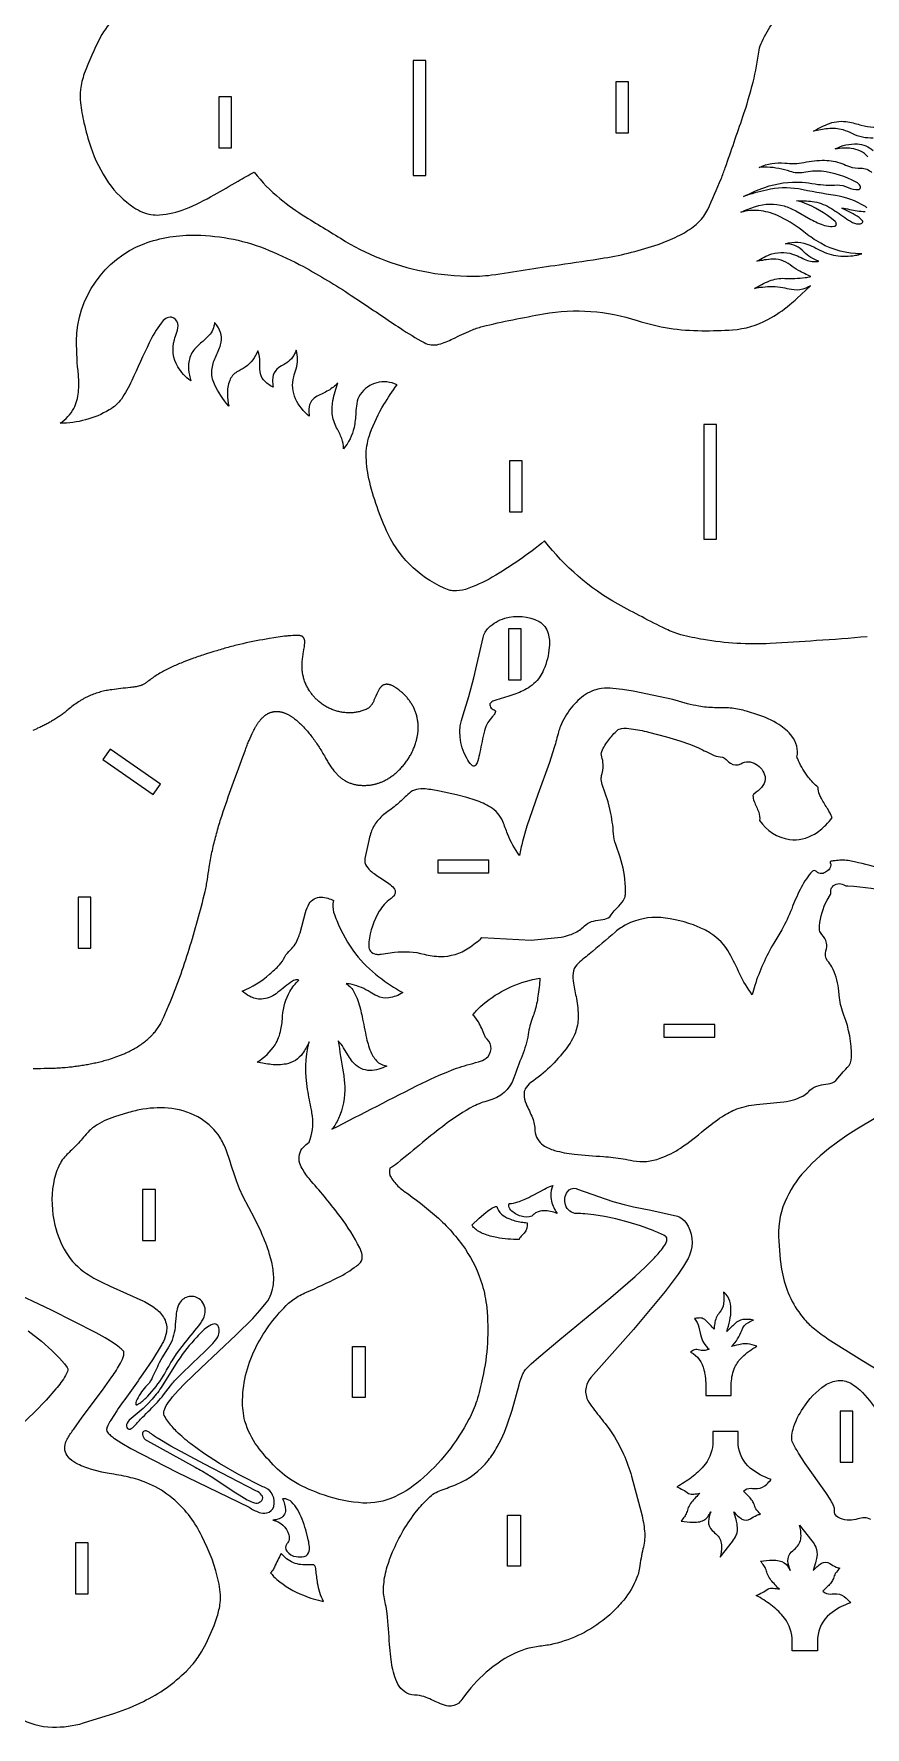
# Model space of a CAD drawing. Extents: x -632 to 711, y -391 to 866.
# Drawn here: x -163 to 228, y -391 to 406 of the extents above; entities that cross this region are included whole.
import ezdxf

# ---------------------------------------------------------------- set-up
doc = ezdxf.new("R2010")
doc.units = 0
doc.header["$MEASUREMENT"] = 0
doc.layers.get('0').update_dxf_attribs({"linetype": 'CONTINUOUS'})

msp = doc.modelspace()

# ---------------------------------------------------------------- linework, layer by layer
for points in [[(-124.33, 413.71, 0.063229), (-131.43, 403.98, 0.02647), (-138.95, 386.99, 0.054772), (-140.74, 379.43, 0.045683), (-140.74, 373.28, 0.036117), (-139.1, 363.77, 0.029081), (-135.92, 352.33, 0.065035), (-127.56, 335.66, 0.096726), (-115.62, 324.05, 0.04106), (-111.56, 321.82, 0.118064), (-103.55, 320.49, 0.077384), (-91.38, 323.28, 0.031689), (-77.9, 329.92, 0.004529), (-66.59, 336.43, -0.009558), (-59, 340.65, 0.058846), (-46.91, 328.22, 0.036049), (-34.79, 319.55, -0.001179), (-16.04, 308.06, 0.092263), (23.09, 293.5, 0.052025), (47.08, 291.73, 0.023875), (52.68, 292.24, 0.001047), (84.44, 297.08, 0.00452), (105.76, 300.24, 0.041714), (131.11, 306.63, 0.02777), (140.26, 310.44, 0.047298), (147.61, 314.93, 0.067232), (152.6, 319.9, 0.048544), (154.44, 323.01, 0.009288), (160.75, 337.5, 0.013255), (162.66, 342.7, 0.000889), (170.98, 366.72, 0.017657), (175.75, 382.98, 0.027333), (178.57, 398.02, -0.087733), (179.97, 402.05, -0.051122), (185.17, 411, -0.018027)], [(232.23, 356.65, -0.135894), (222.44, 358.77, 0.034307), (218.13, 360.47, 0.096811), (210.89, 361.03, 0.037871), (204.23, 359.86, -0.043629), (211.75, 363.56, -0.127992), (220.42, 364.25, -0.027424), (226.69, 362.67, 0.111341), (238.16, 362.23)], [(229.81, 347.81, 0.187688), (221.98, 351.75, 0.045874), (218.61, 351.88, 0.021179), (214.4, 351.51, -0.136223), (224.82, 353.91, -0.165644), (232.21, 350.81, -0.042013)], [(229.29, 323.68, 0.16388), (228.4, 324.54, 0.096239), (214.48, 329.58, -0.00662), (197.11, 332.7, 0.096931), (182.07, 332.18, 0.028256), (171.29, 329.16, -0.026071), (181.22, 333.45, -0.100437), (198.84, 335.88, -0.020531), (204.96, 335.05, 0.051838), (215.29, 334.58, -0.104974), (220.52, 333.4, 0.112369), (225.26, 332.41, 0.34741), (226.35, 333.34, 0.117634), (226.12, 334.17, 0.144585), (224.31, 335.94, 0.093606), (207.98, 341.03, 0.084131), (199.61, 340.4, -0.126487), (193.24, 340.94, 0.077444), (182.38, 342.9, 0.021821), (178.69, 342.85, -0.138377), (190.64, 344.87, 0.074588), (199.69, 345.19, -0.053002), (209.42, 346.2, -0.083091), (217.49, 344.71, 0.018167), (221.15, 343.23, 0.086622), (226.49, 342.42, -0.200904), (231.65, 340.42, 0.194342)], [(229.42, 122.09, -0.009361), (205.67, 120.23, -0.001761), (183.87, 118.84, -0.054921), (152.44, 120.77, -0.024406), (141.69, 123.01, -0.050218), (134.78, 125.7, -0.011553), (112.33, 137.33, -0.099836), (77.65, 167.14, -0.040286), (53.01, 150.03, -0.047463), (40.36, 144.36, -0.079753), (34.83, 143.61, -0.061972), (32.67, 144.03, -0.191256), (4.02, 170.39, -0.054014), (-5.05, 196.42, -0.051109), (-6.31, 208.06, -0.080329), (-4.38, 217.85, -0.053197), (2.04, 231.29, -0.024085), (8.22, 240.52, 0.376616), (-9.15, 236, 0.107741), (-10.77, 231.68, 0.035905), (-11.18, 227.35, -0.0376), (-12.02, 220.51, -0.117023), (-17, 210.39, 0.103366), (-17.8, 215.33, 0.033761), (-20.22, 220.37, -0.089975), (-22.29, 226.96, -0.065916), (-21.94, 233.25, -0.043377), (-19.62, 241.52, -0.081613), (-24.11, 237.9, -0.012883), (-29.42, 235.16, 0.087236), (-31.99, 233.05, 0.15644), (-33.3, 229.16, 0.045045), (-33.11, 225.85, -0.119251), (-39.57, 233.95, -0.165289), (-40.43, 244.33, -0.023644), (-39.23, 248.08, 0.160612), (-39.32, 256.87, -0.182494), (-43.64, 250.93, -0.032442), (-46.15, 249.5, 0.0963), (-48.9, 247.27, 0.170018), (-50.35, 242.79, 0.042261), (-50.08, 239.42, -0.092682), (-54.62, 242.89, -0.158569), (-56.23, 246.85, -0.019701), (-56.31, 251.07, 0.085199), (-57.32, 256.62, -0.16036), (-63.23, 248.92, -0.031118), (-67.14, 246.63, 0.163502), (-70.54, 242.6, 0.109738), (-71.62, 236.17, 0.035193), (-70.97, 230.57, -0.068035), (-77.75, 240.85, -0.121456), (-78.95, 247.54, -0.078573), (-77.23, 253.48, 0.030203), (-74.81, 259.42, 0.235577), (-76.47, 268.37, 0.024411), (-77.66, 269.91, -0.169227), (-80.34, 263.74, -0.052239), (-84.23, 260.16, 0.063535), (-87.9, 256.22, 0.133779), (-89.86, 250.39, 0.066506), (-89.49, 245.05, 0.018596), (-88.88, 242.44, -0.092477), (-94.98, 249.1, -0.207662), (-96.55, 261.7, -0.032777), (-95.34, 265.27, 0.132334), (-94.97, 269.45, 0.291653), (-97.9, 272.35, 0.177282), (-100.66, 271.72, 0.099209), (-102.84, 269.64, 0.049423), (-108.39, 260.38, 0.001756), (-116.62, 242.55, -0.045081), (-121.51, 233.89, -0.10105), (-127.18, 228.78, -0.134245), (-150.36, 222.49, 0.118168), (-143.9, 229.48, 0.101501), (-141.69, 237.16, 0.042816), (-141.71, 245.12, -0.025758), (-142.6, 261.18, -0.306765), (-110.86, 306.95, -0.094599), (-86.28, 310.98, -0.094748), (-51.93, 303.81, -0.028993), (-35.83, 296.17, -0.021312), (-13.35, 282.66), (-8.49, 279.45, 0.002316), (9.77, 267.18, 0.021961), (20.9, 260.45, 0.184357), (27.93, 259.62, 0.055643), (34.51, 262.23, -0.011851), (43, 266.17, -0.037417), (48.3, 267.97, -0.010941), (62.7, 271.2, -0.005319), (77.2, 273.97, -0.124109), (121.22, 270.83, 0.078555), (151.66, 266.04, 0.018975), (166.11, 266.43, 0.105421), (182.76, 271.35, 0.054133), (193.05, 278.31, 0.009895), (196.35, 281.17), (202.8, 287.08, -0.033118), (199.1, 285.56, -0.110532), (193.78, 285.35, -0.003275), (189.79, 286.2, 0.070354), (180.2, 286.39, 0.018575), (176.41, 285.83, -0.042594), (183.41, 289.44, -0.100732), (190.67, 290.65, 0.043321), (200.24, 290.98, 0.02027), (202.91, 291.46, -0.009707), (197.1, 294.36, -0.044386), (193.21, 297.01, 0.189307), (184.11, 299.64, 0.025272), (180.19, 299.12, -0.011391), (177.6, 298.73, -0.067246), (184.54, 302.12, -0.175585), (195.71, 301.57, -0.033538), (199.16, 299.95, 0.111368), (205.08, 298.52, 0.042652), (206.75, 298.69, -0.115547), (199.65, 303.14, 0.083089), (196.07, 305.85, 0.066), (193.62, 306.62, 0.017001), (191.07, 306.96, -0.178055), (202.43, 306.27, -0.034782), (206.18, 304.41, 0.078569), (214.68, 301.38, 0.083368), (223.88, 301.5, 0.019385), (226.9, 302.13, -0.045132), (224.02, 302.34, -0.130264), (205.44, 308.42, -0.033271), (198.77, 313.25, 0.054365), (187.3, 320.19, 0.076882), (178.34, 322.56, 0.092103), (170.05, 321.73, -0.029347), (176.85, 324.48, -0.148699), (190.36, 324.74, -0.047611), (195.83, 322.35), (202.97, 318.4, 0.048944), (209.4, 315.58, 0.07067), (213.05, 315.09, 0.045598), (214.32, 315.27, 0.307547), (214.94, 316.01, 0.239763), (214.38, 317.4, 0.091134), (198.9, 326.41, 0.022604), (196.24, 327.19, -0.031557), (203.62, 326.84, -0.09858), (211.72, 324.04, -0.02659), (218.86, 319.22, 0.03415), (222.56, 316.96, 0.141012), (226.28, 316.29, 0.257274), (227.42, 317.17, 0.271895), (227.26, 317.76, 0.069898), (223.83, 320.44, 0.021943), (220.05, 322.4, -0.01332), (217.46, 323.72, -0.036474), (221.14, 323.09, 0.049653), (228.5, 322.09, 0.267046)], [(252.03, 9.71, -0.010006), (223.53, 16.21, 0.056062), (217.3, 16.98, 0.028712), (214.35, 16.65, 0.052354), (212.49, 16.45, 0.244199), (212.05, 16.11, 0.244199), (212.07, 15.56, -0.304852), (212.24, 14.12, -0.207075), (210.84, 11.99, -0.111348), (208.69, 10.74, -0.206427), (206.09, 11.21, 0.063453), (204.99, 12.02, 0.216493), (204.09, 12.01, 0.115358), (202.96, 10.97, 0.05876), (197.84, 3.11, 0.022805), (193.93, -5.88, -0.026193), (189.27, -15.79, -0.006753), (185.5, -22.11, 0.053963), (176.56, -41.95, 0.013999), (175.32, -46.32, -0.047426), (169.48, -36.58, 0.019861), (164.72, -26.9, 0.12253), (155.47, -17.21, 0.044554), (149.78, -14.33, 0.075485), (132.33, -10.05, 0.137091), (116.19, -13.29, 0.056609), (110.93, -16.86, -0.003282), (98.64, -27.24, 0.026484), (92.82, -32.23, 0.165478), (91.04, -36.11, 0.062198), (91.18, -40.96, 0.008737), (92.63, -48.13, -0.051903), (93.46, -57.05, -0.078871), (92.12, -64.16, -0.065596), (87.78, -71.76, -0.077803), (71.22, -87.65, 0.114572), (68.54, -90.63, 0.116498), (67.98, -93.15, 0.100771), (68.99, -97.73, -0.005308), (71.94, -104.28, -0.101417), (73.08, -110.32, 0.222158), (77.05, -117.1, 0.076964), (82.31, -119.54, 0.046405), (91.6, -121.34, 0.009806), (105.33, -122.43, -0.022984), (114.62, -123.49, -0.01664), (119.29, -124.45, 0.137669), (132.06, -123.23, 0.060651), (141.61, -118.43, 0.031485), (152.8, -109.91, -0.027502), (161.1, -103.71, -0.044307), (168.09, -100.07, -0.067444), (177.38, -97.97, 0.006674), (190.17, -96.73, 0.113696), (200.28, -93.3, 0.065476), (202.54, -91.3, -0.128485), (206.9, -88.95, -0.050592), (211.05, -88.3, 0.168943), (214.75, -86.69), (217.49, -83.38, -0.016708), (220.08, -80.62, 0.192832), (222.07, -75.81, 0.095758), (218.52, -56.01, -0.060326), (216.38, -47.75), (215.99, -43.31, 0.090269), (212.77, -33.19, 0.034658), (210.82, -30.33, -0.238327), (210.04, -25.67, 0.146741), (210.25, -22.01, 0.178364), (208.18, -18.06, -0.111015), (207.03, -16.03, -0.073976), (207.04, -13.96, -0.099797), (210.61, -1.85), (212.17, 0.76, 0.197433), (212.28, 2.24, -0.238446), (213.12, 4.47, -0.351559), (218.39, 5.44, 0.187717), (220.4, 4.86, -0.063106), (242.17, 1.26, -0.012158)], [(234.33, -103.79), (224.55, -109.54), (219.9, -112.55), (215.45, -115.65), (211.23, -118.85), (207.27, -122.16), (203.59, -125.58), (200.22, -129.12, 0.08422), (190.65, -143.95, 0.11891), (187.8, -162.33), (188.56, -170.87), (189.19, -175.4, 0.123821), (198.07, -196.76), (199.99, -199.14, 0.04434), (204.64, -203.5, 0.01968), (211.16, -208.29), (226.95, -218.25), (241.67, -227.21, -0.024732)], [(-181.56, -375.24, 0.253648), (-153.97, -390.84, 0.076419), (-139.28, -388.9), (-124.59, -384.34), (-117.72, -381.72), (-111.17, -378.76, 0.082547), (-90.88, -364.45), (-88.33, -361.76, 0.048066), (-83.85, -355.45), (-81.67, -351.5), (-79.65, -347.29), (-77.88, -343), (-76.44, -338.83, 0.046152), (-75, -332.43, 0.051143), (-75.01, -327.41, 0.046982), (-77.04, -317.3), (-78.84, -311.81), (-81.06, -306.31), (-83.61, -300.98, 0.094906), (-96.34, -284.13, 0.066474), (-106.81, -277.16), (-109.73, -275.87, 0.038654), (-118.05, -273.25, 0.017492), (-127.31, -271.53, -0.019675), (-130.74, -270.85), (-135.98, -269.48, -0.054124), (-142.89, -266.67, -0.079277), (-146.55, -263.76, -0.26608), (-147.8, -257.16, -0.064497), (-146.77, -254.91, -0.020133), (-143.93, -250.62), (-139.89, -245.1), (-130.35, -232.34), (-125.93, -226.09, 0.022737), (-121.9, -219.58, 0.050964), (-120.39, -215.9, 0.093247), (-120.32, -214.49, 0.134215), (-120.61, -213.86, 0.043594), (-122.55, -212.1, 0.020965), (-125.4, -210.06), (-129.06, -207.79), (-133.36, -205.34), (-154.39, -194.7), (-174.93, -184.96)], [(-165.41, -204.43), (-159.13, -209.32), (-154.26, -213.65), (-150.7, -217.26), (-148.3, -220), (-146.95, -221.72, -0.21767), (-146.77, -223, -0.085077), (-147.73, -225.38, -0.033808), (-149.98, -228.79, -0.016076), (-152.31, -231.74), (-156.93, -236.98), (-162.44, -242.67), (-168.52, -248.51)], [(231.13, -293.17, 0.225926), (225.13, -292.93, -0.15594), (216.9, -292.76, -0.147513), (214.5, -290.99, -0.210248), (214.13, -288.74, 0.119868), (213.76, -287.01, 0.041582), (212.28, -284.15), (209.93, -280.52), (200.33, -266.83), (197.16, -261.93, -0.018665), (194.46, -257.15, -0.12733), (193.94, -254.39, -0.063857), (194.55, -250.73, -0.074555), (199.34, -240.75, -0.101624), (209.65, -230.02, -0.116498), (215.84, -227.77, -0.146677), (221.37, -228.96, -0.076286), (227.27, -233.48, -0.102094), (240.91, -255.37, -0.032198)]]:
    msp.add_lwpolyline(points, format="xyb")
for points in [[(21.79, 393.09), (15.79, 393.09), (15.79, 339.09), (21.79, 339.09)], [(117.14, 383.16), (111.14, 383.16), (111.14, 359.16), (117.14, 359.16)], [(-69.69, 375.98), (-75.69, 375.98), (-75.69, 351.98), (-69.69, 351.98)], [(158.61, 221.93), (152.61, 221.93), (152.61, 167.93), (158.61, 167.93)], [(67.12, 204.81), (61.12, 204.81), (61.12, 180.81), (67.12, 180.81)], [(66.6, 125.75), (60.6, 125.75), (60.6, 101.75), (66.6, 101.75)], [(-103.12, 52.76), (-126.77, 69.18), (-130.2, 64.26), (-106.54, 47.83)], [(27.48, 16.99), (27.48, 10.99), (51.48, 10.99), (51.48, 16.99)], [(-135.82, -0.48), (-141.82, -0.48), (-141.82, -24.48), (-135.82, -24.48)], [(133.83, -60.27), (133.83, -66.27), (157.83, -66.27), (157.83, -60.27)], [(-105.5, -137.89), (-111.5, -137.89), (-111.5, -161.89), (-105.5, -161.89)], [(-6.74, -235.78), (-12.74, -235.78), (-12.74, -211.78), (-6.74, -211.78)], [(222.7, -242.17), (216.7, -242.17), (216.7, -266.17), (222.7, -266.17)], [(66.26, -315.1), (60.26, -315.1), (60.26, -291.1), (66.26, -291.1)], [(-143.15, -328.16), (-137.15, -328.16), (-137.15, -304.16), (-143.15, -304.16)]]:
    msp.add_lwpolyline(points, close=True)
for points in [[(53.11, 84.5, 0.038897), (50.97, 81.67, 0.077699), (49.36, 77.85, 0.010912), (47.19, 67.77, -0.02598), (46.22, 63.77, -0.083092), (45.35, 61.81, -0.30755), (44.24, 61.2, -0.158714), (43.33, 61.77, -0.063148), (40.98, 64.92, -0.223978), (39.26, 85.26), (42.06, 93.96), (44.36, 102.74), (48.69, 121.71, -0.135663), (51.27, 126.25, -0.128735), (58.92, 130.73, -0.193122), (75.02, 129.28, -0.205457), (79.34, 123.58, -0.08842), (79.86, 117.15, -0.080761), (77.18, 106.49, -0.047539), (75.43, 103.17, -0.107403), (69.09, 97.54, -0.053863), (62.28, 94.56, -0.007546), (54.23, 92.13, 0.092302), (52.45, 91.21, 0.344688), (52.03, 89.56, 0.221676), (53.52, 87.82, -0.071839), (54.34, 87.37, -0.381998), (54.46, 86.4, -0.054601), (53.94, 85.54, -0.020882)], [(48.18, -19.48), (71.35, -20.71), (85.39, -19.3, 0.015625), (89.42, -18.2, 0.077166), (94.64, -15.51, 0.026633), (96.99, -13.41, -0.127473), (100.64, -11.68, -0.015298), (105.07, -10.92, 0.136147), (108.29, -9.61, 0.074172), (109.01, -8.77, -0.047311), (110.96, -6.29, 0.022154), (114.16, -2.83, 0.095625), (115.53, -0.24, 0.058141), (115.69, 0.86, 0.069399), (114.18, 14.94), (113.17, 18.42), (111.16, 24.27, -0.065715), (110.05, 29.43, 0.039468), (108.57, 40.28), (107.51, 44.39), (104.76, 52.63, -0.07794), (104.32, 55.69, -0.056072), (104.75, 57.8, 0.081563), (105.11, 63.26, 0.051633), (104.64, 65.38, -0.042906), (104.31, 66.88, -0.138138), (104.59, 68.16, -0.06308), (107.82, 73.59, -0.044894), (111.88, 78.09, -0.141873), (113.82, 78.88, -0.069718), (118.41, 78.81, -0.028846), (126.6, 77.2), (134.95, 75), (141.28, 73.18), (146.24, 71.43), (150.09, 69.81, 0.00697), (157.38, 66.26, 0.094954), (161.32, 65.49, -0.157138), (162.38, 64.89, 0.04247), (165.11, 62.53, 0.26275), (169.96, 62.28, -0.276818), (177.09, 62.2, -0.217966), (181.39, 56.26, -0.197281), (180.33, 52.02, -0.075593), (177.27, 48.96), (176, 47.84, 0.115434), (175.71, 47.31, 0.107139), (176.24, 44.63, -0.01745), (178.39, 39.59, -0.116075), (178.83, 35.56, 0.208474), (192.94, 26.73, 0.173966), (204.65, 29.26, 0.065149), (209.96, 33.5, 0.030451), (213.01, 36.96, 0.033865), (210.86, 41.06, -0.014152), (207.92, 45.92, -0.021614), (206.96, 47.93, -0.106428), (206.45, 51.17, -0.065246), (201.75, 56.01, -0.05878), (197.11, 63.77, -0.020236), (196.42, 65.51, 0.217198), (194.05, 75.31, 0.089593), (187.94, 80.72, 0.058133), (177.59, 85.54), (173.56, 86.8, 0.032258), (166.73, 88.3, 0.023674), (163.28, 88.63), (157.56, 88.68, -0.0405), (150.19, 89.4, -0.017648), (144.88, 90.55), (137.94, 92.49), (119.29, 96.43), (114.34, 97.24), (109.81, 97.75, 0.052442), (104.43, 97.73, 0.031804), (100.91, 96.88, 0.070713), (96.96, 94.9, 0.076947), (90.2, 88.61, 0.073033), (85.09, 79.95, 0.027051), (84.21, 77.36, -0.007631), (82.2, 69.91), (79.9, 62.84), (74.51, 47.88), (69.33, 32.89), (67.3, 25.78, 0.021628), (65.88, 19.14, -0.068698), (60.2, 29.33, 0.013682), (57.96, 35.14, 0.15949), (52.14, 41.92, 0.057376), (45.04, 45.14), (41.02, 46.39), (36.19, 47.64), (28.24, 49.43, 0.026915), (21.51, 50.48, 0.077433), (17.33, 50.22, 0.118552), (14, 48.45, 0.006412), (8.92, 43.74, -0.022518), (3.33, 39.45, 0.078692), (-1.64, 34.62, 0.078934), (-4.23, 29.37, 0.022747), (-5.13, 26.29), (-6.95, 17.7, 0.203926), (-6.11, 14.08, 0.075533), (-3.7, 11.54, 0.024387), (-1.33, 9.78, -0.010397), (4.4, 5.99, -0.061793), (6.75, 3.76, -0.208955), (7.33, 1.5, -0.149167), (6.48, -0.08, -0.057206), (5.05, -1.31, 0.100917), (-0.16, -7.06, 0.110719), (-5.05, -21.5, 0.049067), (-5.04, -24.04, 0.354348), (-1.31, -27.29, 0.062254), (0.79, -27.25), (6.99, -26.37, -0.094593), (20.94, -27.26, 0.059011), (28.68, -28.37, 0.150703), (41.93, -24.33, 0.029131)], [(-33.15, -115.73, 0.130603), (-31.63, -103.47, 0.017385), (-32.07, -100.46, -0.005651), (-33.87, -90.96, -0.101058), (-33.16, -68.51, -0.042915), (-36.23, -73.95, -0.196325), (-44.03, -78.93, -0.07591), (-50.95, -79.14, -0.024301), (-57.63, -78.08, 0.110039), (-49.21, -69.86, 0.090583), (-46.43, -62.65, 0.035094), (-45.62, -56.27, -0.108749), (-42.2, -44.76, -0.071325), (-38.04, -39.47, 0.162193), (-39.93, -39.5, 0.064785), (-41.87, -40.53, 0.003936), (-48.71, -45.84, -0.140676), (-55.57, -48.38, -0.139395), (-61.15, -47.07, -0.069879), (-64.64, -44.58, 0.092754), (-51.86, -36.72, 0.026337), (-47.13, -32.3, 0.074806), (-44.63, -28.51, -0.088266), (-41.9, -25.18, 0.113238), (-38.24, -19.54, 0.022103), (-37.44, -17.26), (-34.86, -7.58, -0.055113), (-33.11, -3.47, -0.267866), (-27.54, -0.4, -0.076525), (-24.43, -0.95, -0.028623), (-21.64, -2.01, 0.145453), (-21.61, -7.55, 0.03407), (-20.14, -11.38, 0.071292), (-11.28, -27.14, 0.064623), (-0.37, -37.87, 0.033757), (10.88, -45.35, -0.107546), (4.28, -47.84, -0.146491), (-1.21, -46.86, -0.035748), (-4.39, -45.11, 0.076397), (-12.86, -41.54, 0.031654), (-15.77, -41.07, -0.129643), (-11.91, -45.23, -0.067613), (-9.02, -53.09, -0.012789), (-8.24, -56.59, 0.006488), (-6.16, -66.71, 0.050499), (-3.78, -74, 0.111307), (-0.47, -78.29, 0.136308), (3.47, -79.87, -0.111942), (-4.45, -81.98, -0.214563), (-12.13, -78.46, -0.050696), (-14.13, -75.86), (-16.93, -71.24, 0.050768), (-19.5, -67.96, 0.006379), (-17.1, -82.65, -0.021926), (-16.4, -89.31, -0.1147), (-19.34, -104.56, -0.056656), (-22.42, -109.62, -0.002718), (20.07, -87.89, -0.026318), (36.15, -80.95, -0.026896), (46.47, -77.96, 0.078326), (50.13, -76.23, 0.221654), (52.44, -71.84, 0.221654), (50.57, -67.24, -0.120393), (49.4, -65.41, 0.045141), (46.47, -59.1, 0.062825), (43.87, -55.88, -0.054958), (47.48, -51.92, -0.126897), (72.02, -39.14, -0.021381), (75.39, -38.57, -0.040538), (74.5, -47.07, -0.038528), (73.04, -54.14, -0.028296), (71.94, -57.03, 0.055485), (69.94, -65, -0.04935), (67.09, -75.06, 0.009381), (63.16, -85.48, -0.252783), (51.36, -96.13, 0.060364), (44.26, -98.79, 0.038071), (30.89, -107.36, 0.011495), (20.18, -115.87, -0.002559), (8.44, -125.52, -0.044257), (4.89, -127.92, 0.227051), (5.39, -132.36, 0.074628), (9.18, -136.8, 0.020037), (11.45, -138.67, -0.03026), (26.74, -150.6, -0.05938), (40.35, -166.04, -0.074136), (48.26, -182.63, -0.049121), (50.39, -193.59, -0.080635), (48.45, -226.55, -0.025872), (45.72, -237.41, -0.048077), (42, -246.03, -0.095458), (19.02, -274.86, -0.078363), (5.26, -283.3, -0.124038), (-9.88, -285.25, -0.064116), (-28.11, -281.03, -0.049377), (-41.1, -274.86, -0.066618), (-50.09, -267.4, -0.028467), (-57.52, -258.76, -0.08804), (-63.35, -246.87, -0.07436), (-64.46, -237, -0.114953), (-57.87, -211.52, -0.084686), (-42.82, -191.49, -0.06183), (-37.54, -187.79, -0.0171), (-34.43, -186.24, 0.015627), (-19.63, -179.41, 0.037231), (-10.87, -173.96, 0.061863), (-9.03, -172.24, 0.210398), (-8.21, -168.72, 0.084584), (-9.32, -165.46, 0.04191), (-18.47, -150.75, 0.018357), (-32.12, -134.09, -0.040575), (-36.04, -128.74, -0.055112), (-37.52, -125.65, -0.135793), (-37.74, -121.48, -0.135121), (-35.88, -118.09, -0.056671)], [(-118.18, -101.73), (-124.8, -103.78, 0.025235), (-129.65, -105.72, 0.046592), (-133.91, -108.16, 0.057255), (-138.06, -111.96, -0.009616), (-143, -117.48, -0.012439), (-147.13, -121.45, 0.0882), (-150.99, -127.03, 0.066871), (-153.52, -135.24, 0.101216), (-152.81, -154.65, 0.081289), (-147.5, -167.61, 0.10833), (-137.98, -177.44, 0.020373), (-134.45, -179.6), (-130.67, -181.58), (-126.73, -183.41), (-111.39, -190.27, -0.04828), (-105.31, -194.06, -0.103121), (-101.33, -198.6, -0.167438), (-100.33, -205.06, -0.069747), (-101.76, -209.46, -0.021305), (-102.78, -211.4), (-106.9, -218.1), (-111.35, -224.72, 0.002294), (-123.71, -242.1), (-126.52, -246.41, 0.029446), (-127.88, -248.94, 0.094748), (-128.49, -250.9, 0.211206), (-128.04, -252.12, 0.055719), (-126.59, -253.59, 0.022854), (-124.68, -255.07), (-121.29, -257.29), (-117.09, -259.76), (-95.38, -270.92), (-61.44, -287.33, 0.075941), (-56.7, -289.82, 0.137336), (-53.05, -290.12, 0.265099), (-49.84, -287.01, 0.187835), (-50.34, -281.73, 0.183676), (-53.7, -278.23, 0.071201), (-54.97, -277.88), (-66.04, -272.13), (-75.28, -266.83), (-82.84, -261.98), (-88.89, -257.57, -0.030751), (-95.5, -251.78, -0.041062), (-99.63, -246.96, -0.040718), (-101.32, -244.21, -0.182238), (-101.39, -241.98, -0.078466), (-99.93, -238.9, -0.031799), (-97.44, -235.53), (-94.77, -232.5), (-91.61, -229.2), (-84.17, -222.02), (-67.48, -206.39), (-59.72, -198.61), (-56.31, -194.87), (-53.35, -191.29, 0.141384), (-49.95, -182.42, 0.061033), (-50.13, -175.62, 0.021509), (-50.78, -172.07), (-51.73, -168.49, 0.033418), (-55.78, -157.93), (-58.92, -151.46), (-64.19, -141.41), (-65.9, -137.64), (-67.36, -133.82, 0.005507), (-72.27, -119.3, 0.047416), (-75.14, -113.39, 0.110363), (-83.98, -104.78, 0.108796), (-97.82, -99.9, 0.073344), (-111.35, -100.22, 0.0278)], [(93.19, -137.74), (109.78, -143.53), (115.11, -145.08), (119.41, -146.09), (127.7, -147.65), (140.22, -150.45, -0.144568), (144.09, -153.54, -0.254766), (145.9, -168.84, -0.038356), (144.87, -170.88, -0.018903), (143, -174.07), (140.58, -177.7), (134.45, -185.89), (119.53, -203.73), (99.38, -226.33, 0.090886), (97.17, -230.98, 0.177352), (97.91, -236.91, 0.051918), (100.44, -240.88, 0.003499), (106.12, -248.06), (108.28, -251.02), (110.49, -254.36), (112.68, -258.15), (114.79, -262.45, -0.035767), (118.57, -272.8), (123.49, -291.47, -0.04074), (124.75, -299.66, -0.078619), (123.93, -307.03, 0.028488), (122.36, -315.88, -0.066439), (120.48, -321.97, -0.070173), (113.89, -332.23, -0.017615), (111.25, -335.13), (108.31, -337.96), (105.07, -340.66, -0.117113), (80.25, -352.08, -0.016507), (73.83, -353.01, 0.090266), (60.35, -357.81, 0.052944), (50.23, -365.03, 0.060231), (39.21, -377.22, -0.065635), (37.25, -379.51, -0.206303), (32.4, -380.93, -0.069442), (28.63, -379.88, 0.006627), (21.93, -376.87, 0.074439), (17.64, -375.88, -0.271919), (9.27, -371.61, -0.068197), (7.18, -367.22, -0.032946), (5.99, -362.61), (5.43, -359.21), (4.68, -351.95, 0.010099), (3.5, -337.36), (3.03, -334.08, 0.014888), (2.24, -330.42, -0.076936), (1.97, -323.71, -0.052755), (3.63, -315.35, -0.012556), (4.74, -311.95), (6.13, -308.4, -0.06659), (17.48, -289.11, -0.015296), (20.02, -286.1, -0.015159), (23.11, -282.96, -0.102158), (28.97, -279.37, 0.008264), (36.31, -276.62, 0.127975), (51.18, -265.29, 0.037929), (55.35, -259.04), (57.15, -255.61), (58.72, -252.13), (60.09, -248.62), (62.34, -241.75), (65.62, -229.8, -0.032756), (67.39, -224.67, -0.068852), (68.71, -222.61, -0.018403), (71.33, -220.03), (75, -216.76), (84.76, -208.58), (108.87, -188.74), (120.28, -178.85), (125.19, -174.29), (129.32, -170.14, 0.035292), (133.65, -164.97, 0.065705), (135.11, -162.13, 0.246558), (134.86, -160.2, 0.095108), (134.41, -159.83, 0.018214), (128.72, -157.27), (122.84, -155.09), (116.94, -153.26), (111.19, -151.79), (105.77, -150.66), (100.85, -149.88), (96.61, -149.42, 0.01563), (92.8, -149.27, -0.327074), (87.54, -145.24, -0.232067), (88.37, -139.01, -0.317243), (92.52, -137.53, -0.029846)], [(61.03, -144.56, 0.070197), (65.09, -143.78, 0.024935), (67.97, -142.68, 0.019734), (72.3, -140.56), (77.55, -137.74, -0.052706), (81.09, -136.21), (81.48, -136.11, 0.121889), (80.56, -140.91, 0.11411), (82.32, -147.23, 0.030635), (83.51, -149.18, 0.110609), (77.17, -147.97, 0.086819), (73.88, -148.73, 0.059035), (73.04, -149.24, 0.013312), (71.63, -150.44, -0.172473), (66.58, -150.48, -0.125036), (61.75, -147.62, -0.254969), (60.88, -145.03, -0.043562)], [(69.41, -153.61, -0.222511), (67.99, -158.49, 0.013407), (66.26, -160.38, 0.096929), (65.61, -161.47, -0.0479), (55.1, -160.58, -0.051243), (49.1, -158.88, -0.096397), (44.59, -156.1, -0.056119), (43.39, -154.65), (46.85, -151.43), (50.05, -148.69, -0.040662), (52.86, -146.74, -0.105485), (55.2, -145.88, 0.167337), (57.38, -149.51, 0.081128), (60.82, -151.63, 0.061567), (66.7, -153.28, 0.018947)], [(-84.34, -189.81, 0.46374), (-94.11, -191.34, 0.096128), (-95.46, -194.98, 0.026796), (-95.8, -197.27, 0.006923), (-96.24, -202.87, -0.106895), (-99.28, -212.08), (-102.14, -216.74), (-103.67, -219.52, 0.003834), (-107.23, -226.97, -0.094624), (-110.08, -230.75, 0.081336), (-114.48, -237.58, 0.094349), (-114.74, -238.87, 0.548962), (-114.06, -239.16, 0.073922), (-112.83, -238.44, 0.047076), (-109.12, -235.15, 0.053398), (-101.81, -225.69, 0.002892), (-97.67, -218.48), (-95.5, -215.18), (-91.37, -209.77, 0.008732), (-84.25, -200.91, 0.089232), (-82.2, -196.65, 0.27265)], [(153.51, -234.87), (165.51, -234.87), (165.51, -228.87, -0.09056), (167.21, -221.48, -0.093389), (170.59, -216.79, -0.064958), (177.55, -211.71, 0.073306), (173.08, -210.51, 0.072072), (170.28, -210.7, 0.005787), (165.67, -211.75, 0.123926), (170.4, -204.2, -0.184953), (173.55, -200.51, -0.039026), (175.99, -199.34, 0.075563), (170.92, -199.12, 0.153529), (167.14, -201.12, 0.003428), (163.33, -204.69, 0.093291), (165.36, -194.31, 0.085282), (164.39, -189.33, 0.103804), (162.63, -186.87, 0.053284), (161.82, -186.32, -0.052), (161.88, -191.67, -0.158741), (159.83, -195.99, 0.13399), (157.7, -201.02, 0.027102), (157.4, -203.68, 0.024958), (153.71, -199.7, 0.056094), (152.31, -198.73, 0.151493), (150.01, -198.41, 0.011618), (148.12, -198.67, -0.141226), (150.26, -202.64), (151, -206.2, 0.158786), (155.09, -213.13, -0.113765), (151.38, -213.68), (149.31, -213.24, 0.176279), (147.29, -213.79, 0.030081), (146.34, -214.45, -0.222584), (152.66, -222.77, -0.024043), (153.05, -224.76, -0.016744), (153.51, -228.87)], [(-86.01, -207.34, 0.039624), (-94.9, -218.57), (-102.32, -230.32, -0.036402), (-106.98, -236.55), (-109.2, -238.92), (-111.29, -240.91), (-117.8, -246.49, 0.194945), (-119.16, -249.35, 0.23648), (-118.62, -250.43, 0.23648), (-117.44, -250.64, 0.131604), (-115.29, -249.17, -0.022076), (-111.58, -245.04, 0.018123), (-104.55, -237.96, 0.01553), (-101.7, -234.61), (-98.43, -230.26, -0.018546), (-96.48, -227.95), (-92.95, -224.29, 0.001216), (-81.55, -213.53), (-78.53, -210.41, 0.052788), (-76.11, -207.21, 0.148926), (-75.52, -204.28, 0.144994), (-76.12, -201.99, 0.318243), (-78.18, -201.26, 0.094547), (-80.3, -202.19, 0.046733), (-83.16, -204.45, 0.021823)], [(-86.85, -268.56, -0.024324), (-83.34, -270.43), (-79.23, -272.98, 0.00535), (-66.05, -281.65), (-62.3, -283.87, 0.045293), (-58.93, -285.39, 0.099953), (-57.62, -285.5, 0.145805), (-55.49, -284.23, 0.374176), (-55.51, -281.66, 0.109996), (-58.16, -279.64), (-82.43, -267.17), (-98.26, -258.61), (-104.2, -255.12, -0.038177), (-108.39, -252.14, 0.108507), (-109.84, -251.5, 0.29689), (-111.4, -252.12, 0.188344), (-111.6, -253.13, 0.190836), (-110.27, -255.5, 0.048432), (-109.26, -256.25)], [(168.77, -251.82), (156.77, -251.82), (156.77, -257.82, -0.156004), (152.41, -268.14, -0.059066), (146.75, -273.39, -0.03489), (139.85, -277.88, -0.064911), (145.44, -280.89, 0.160834), (147.84, -281.24, 0.027639), (150.77, -280.74, 0.027824), (146.8, -285.07, 0.05215), (145.28, -287.55, 0.010459), (144.48, -289.94, -0.056995), (143.44, -291.88, -0.025778), (141.88, -293.95, 0.03388), (147.47, -294.48, 0.04392), (150.71, -294.2, 0.197845), (154.83, -291.34, 0.035419), (155.85, -289.53, 0.078559), (154.77, -294.12, 0.213009), (156.48, -298.33, -0.006158), (158.85, -300.54, -0.193591), (160.94, -305.76, -0.070563), (160.29, -310.87), (166.09, -303.52, 0.051074), (167.86, -300.5, 0.140672), (168.34, -296, 0.030463), (167.76, -293.2), (166.72, -289.56, 0.078784), (170.49, -292.99, 0.283432), (174.47, -292.88, -0.038643), (177.48, -291.18, -0.06323), (179.23, -290.7, -0.062628), (177.08, -288.13, -0.068601), (176.19, -285.86, 0.07902), (175.08, -283.89, 0.028131), (173.61, -282.19), (171.2, -279.84, -0.204658), (174.81, -278.48, 0.025086), (177.81, -278.57, 0.17748), (182.17, -276.61, 0.04897), (184.21, -274.32, -0.092217), (174.43, -268.97, -0.199617), (168.77, -257.82)], [(-50.25, -293.48, -0.286711), (-42.71, -300.37, -0.130062), (-42.76, -303.16, -0.098599), (-43.7, -304.66, 0.323578), (-43.61, -308.14, 0.203055), (-39.31, -310.66, 0.094714), (-35.42, -310.55, 0.310065), (-33.11, -308.05, 0.108021), (-33.1, -305.23, 0.019289), (-33.71, -302.02), (-34.76, -297.99, 0.057393), (-38.68, -288.42, 0.065785), (-41.38, -284.94, 0.139831), (-44.19, -283.48, 0.093517), (-45.69, -283.52, -0.115936), (-44.25, -288.66, -0.311321), (-47.2, -292.82, -0.078275)], [(206.15, -354.93), (194.15, -354.93), (194.15, -348.93, 0.156004), (189.79, -338.6, 0.059066), (184.14, -333.36, 0.03489), (177.23, -328.86, 0.064911), (182.82, -325.85, -0.160834), (185.23, -325.5, -0.027639), (188.16, -326, -0.027824), (184.18, -321.67, -0.05215), (182.66, -319.19, -0.010459), (181.86, -316.81, 0.056995), (180.82, -314.87, 0.025778), (179.26, -312.8, -0.03388), (184.85, -312.27, -0.04392), (188.1, -312.55, -0.197845), (192.22, -315.4, -0.035419), (193.23, -317.22, -0.078559), (192.15, -312.63, -0.213009), (193.86, -308.42, 0.006158), (196.24, -306.21, 0.193591), (198.33, -300.98, 0.070563), (197.67, -295.87), (203.48, -303.23, -0.051074), (205.24, -306.24, -0.140672), (205.72, -310.74, -0.030463), (205.15, -313.55), (204.1, -317.18, -0.078784), (207.88, -313.76, -0.283432), (211.86, -313.87, 0.038643), (214.87, -315.57, 0.06323), (216.61, -316.04, 0.062628), (214.46, -318.61, 0.068601), (213.57, -320.89, -0.07902), (212.46, -322.85, -0.028131), (211, -324.56), (208.59, -326.91, 0.204658), (212.19, -328.26, -0.025086), (215.19, -328.18, -0.17748), (219.55, -330.14, -0.04897), (221.59, -332.42, 0.092217), (211.81, -337.77, 0.199617), (206.15, -348.93)], [(-46.32, -309.14, 0.020378), (-49.42, -315.53, -0.038364), (-50.64, -317.52, -0.040915), (-51.32, -318.27, 0.056283), (-48.28, -321.42, 0.079369), (-35.88, -328.83, 0.0461), (-26.37, -331.75, -0.08018), (-29.18, -323.18, -0.011497), (-29.95, -316.89, 0.151125), (-30.88, -314.43, -0.057723), (-37.9, -314.29, -0.152377), (-44.44, -310.99, -0.011918)]]:
    msp.add_lwpolyline(points, format="xyb", close=True)
msp.add_lwpolyline([(-162.99, -80.98), (-161.28, -80.98), (-159.57, -80.97), (-157.86, -80.95), (-157, -80.94), (-156.14, -80.93), (-155.29, -80.91), (-154.43, -80.88), (-153.58, -80.85), (-152.72, -80.82), (-151.86, -80.78), (-151.01, -80.73), (-150.16, -80.68), (-149.3, -80.61), (-147.98, -80.5), (-146.65, -80.38), (-145.99, -80.31), (-145.33, -80.24), (-144.67, -80.17), (-144.01, -80.09), (-143.35, -80.01), (-142.69, -79.92), (-142.03, -79.83), (-141.37, -79.74), (-140.71, -79.64), (-140.05, -79.54), (-139.39, -79.44), (-138.74, -79.33), (-138.08, -79.21), (-137.42, -79.1), (-136.77, -78.97), (-136.12, -78.85), (-135.46, -78.72), (-134.81, -78.58), (-134.16, -78.44), (-133.51, -78.3), (-132.86, -78.15), (-132.22, -77.99), (-131.57, -77.84), (-130.93, -77.67), (-130.28, -77.51), (-129.64, -77.33), (-129, -77.16), (-128.36, -76.97), (-127.49, -76.72), (-126.63, -76.45), (-125.76, -76.18), (-124.91, -75.89), (-124.05, -75.6), (-123.2, -75.29), (-122.35, -74.97), (-121.51, -74.63), (-121.09, -74.46), (-120.68, -74.29), (-120.26, -74.11), (-119.85, -73.93), (-119.43, -73.74), (-119.02, -73.55), (-118.61, -73.36), (-118.21, -73.16), (-117.8, -72.96), (-117.4, -72.76), (-117, -72.55), (-116.6, -72.34), (-116.2, -72.12), (-115.81, -71.9), (-115.41, -71.68), (-115.02, -71.45), (-114.46, -71.11), (-113.91, -70.77), (-113.36, -70.42), (-112.81, -70.06), (-112.27, -69.7), (-111.74, -69.33), (-111.21, -68.95), (-110.69, -68.56), (-110.18, -68.16), (-109.67, -67.75), (-109.17, -67.33), (-108.93, -67.11), (-108.69, -66.9), (-108.44, -66.68), (-108.21, -66.46), (-107.97, -66.23), (-107.74, -66), (-107.51, -65.77), (-107.28, -65.54), (-107.06, -65.3), (-106.84, -65.06), (-106.44, -64.62), (-106.05, -64.17), (-105.68, -63.71), (-105.31, -63.25), (-104.95, -62.78), (-104.6, -62.3), (-104.26, -61.82), (-103.93, -61.33), (-103.61, -60.83), (-103.31, -60.32), (-103.02, -59.81), (-102.73, -59.29), (-102.6, -59.03), (-102.46, -58.76), (-102.33, -58.5), (-102.21, -58.23), (-102.08, -57.96), (-101.96, -57.69), (-101.85, -57.42), (-101.73, -57.14), (-101.58, -56.77), (-101.42, -56.39), (-101.1, -55.65), (-100.77, -54.91), (-100.44, -54.17), (-100.1, -53.43), (-99.77, -52.69), (-99.44, -51.95), (-99.12, -51.21), (-98.45, -49.59), (-97.78, -47.96), (-97.13, -46.34), (-96.49, -44.7), (-95.87, -43.07), (-95.25, -41.43), (-94.64, -39.79), (-94.04, -38.14), (-93.45, -36.49), (-92.87, -34.84), (-92.3, -33.18), (-91.74, -31.52), (-91.19, -29.86), (-90.64, -28.19), (-90.11, -26.52), (-89.58, -24.85), (-89.06, -23.18), (-88.55, -21.5), (-88.05, -19.83), (-87.56, -18.14), (-87.07, -16.46), (-86.59, -14.78), (-86.11, -13.09), (-85.65, -11.4), (-85.19, -9.71), (-84.73, -8.01), (-84.28, -6.32), (-83.84, -4.62), (-83.41, -2.93), (-82.98, -1.23), (-82.55, 0.48), (-82.13, 2.18), (-81.97, 2.88), (-81.81, 3.59), (-81.66, 4.3), (-81.52, 5.01), (-81.39, 5.72), (-81.27, 6.44), (-81.15, 7.15), (-81.03, 7.87), (-80.82, 9.3), (-80.61, 10.73), (-80.4, 12.17), (-80.19, 13.6), (-80.05, 14.49), (-79.91, 15.38), (-79.76, 16.27), (-79.6, 17.16), (-79.43, 18.05), (-79.26, 18.93), (-79.08, 19.82), (-78.89, 20.7), (-78.7, 21.58), (-78.51, 22.46), (-78.3, 23.35), (-78.1, 24.23), (-77.88, 25.1), (-77.66, 25.98), (-77.44, 26.86), (-77.21, 27.73), (-76.98, 28.61), (-76.74, 29.48), (-76.49, 30.35), (-76.25, 31.23), (-75.99, 32.1), (-75.74, 32.97), (-75.48, 33.84), (-75.21, 34.7), (-74.95, 35.57), (-74.67, 36.44), (-74.12, 38.17), (-73.56, 39.89), (-72.98, 41.62), (-72.39, 43.34), (-71.8, 45.06), (-71.19, 46.77), (-70.58, 48.49), (-69.97, 50.2), (-69.35, 51.91), (-68.1, 55.32), (-66.84, 58.72), (-65.6, 62.12), (-64.98, 63.81), (-64.36, 65.51), (-63.76, 67.2), (-63.16, 68.9), (-62.96, 69.44), (-62.75, 69.99), (-62.54, 70.54), (-62.32, 71.09), (-62.09, 71.63), (-61.86, 72.18), (-61.63, 72.72), (-61.39, 73.26), (-60.9, 74.34), (-60.41, 75.42), (-59.92, 76.48), (-59.44, 77.54), (-59.19, 78.07), (-58.93, 78.59), (-58.66, 79.11), (-58.38, 79.62), (-58.23, 79.88), (-58.08, 80.13), (-57.93, 80.38), (-57.77, 80.63), (-57.61, 80.88), (-57.45, 81.13), (-57.28, 81.37), (-57.11, 81.61), (-56.94, 81.85), (-56.76, 82.08), (-56.58, 82.32), (-56.4, 82.55), (-56.21, 82.77), (-56.02, 83), (-55.83, 83.22), (-55.63, 83.43), (-55.43, 83.65), (-55.23, 83.86), (-55.02, 84.06), (-54.81, 84.26), (-54.59, 84.46), (-54.38, 84.65), (-54.15, 84.84), (-53.93, 85.02), (-53.75, 85.17), (-53.56, 85.3), (-53.37, 85.43), (-53.18, 85.56), (-52.98, 85.68), (-52.78, 85.8), (-52.57, 85.91), (-52.36, 86.01), (-52.15, 86.11), (-51.94, 86.21), (-51.72, 86.3), (-51.5, 86.38), (-51.28, 86.46), (-51.06, 86.53), (-50.84, 86.59), (-50.61, 86.65), (-50.38, 86.71), (-50.15, 86.76), (-49.92, 86.8), (-49.69, 86.84), (-49.46, 86.87), (-49.22, 86.9), (-48.99, 86.92), (-48.76, 86.93), (-48.52, 86.94), (-48.29, 86.94), (-48.06, 86.93), (-47.82, 86.92), (-47.59, 86.91), (-47.36, 86.88), (-47.13, 86.85), (-46.9, 86.82), (-46.61, 86.77), (-46.33, 86.7), (-46.04, 86.64), (-45.76, 86.56), (-45.48, 86.48), (-45.2, 86.39), (-44.92, 86.29), (-44.64, 86.19), (-44.37, 86.08), (-44.1, 85.97), (-43.83, 85.85), (-43.56, 85.72), (-43.3, 85.59), (-43.04, 85.46), (-42.78, 85.31), (-42.52, 85.17), (-42.26, 85.02), (-42.01, 84.86), (-41.76, 84.71), (-41.51, 84.54), (-41.26, 84.38), (-41.02, 84.21), (-40.78, 84.04), (-40.54, 83.86), (-40.06, 83.5), (-39.6, 83.13), (-39.14, 82.76), (-38.7, 82.38), (-38.2, 81.93), (-37.71, 81.48), (-37.22, 81.02), (-36.74, 80.56), (-36.27, 80.09), (-35.8, 79.61), (-35.34, 79.12), (-34.89, 78.63), (-34.44, 78.13), (-33.99, 77.63), (-33.56, 77.12), (-33.13, 76.6), (-32.7, 76.08), (-32.28, 75.56), (-31.87, 75.02), (-31.46, 74.49), (-31.06, 73.95), (-30.67, 73.4), (-30.28, 72.86), (-29.89, 72.3), (-29.51, 71.75), (-29.14, 71.19), (-28.77, 70.63), (-28.4, 70.06), (-28.05, 69.49), (-27.69, 68.92), (-27.34, 68.35), (-27, 67.77), (-26.66, 67.19), (-26.33, 66.62), (-26, 66.03), (-25.67, 65.45), (-25.41, 64.97), (-25.14, 64.5), (-24.86, 64.02), (-24.58, 63.55), (-24.29, 63.07), (-24, 62.6), (-23.71, 62.14), (-23.41, 61.67), (-23.1, 61.21), (-22.78, 60.76), (-22.46, 60.31), (-22.13, 59.87), (-21.8, 59.43), (-21.46, 59), (-21.11, 58.57), (-20.75, 58.15), (-20.47, 57.85), (-20.19, 57.54), (-19.91, 57.24), (-19.61, 56.95), (-19.31, 56.67), (-19.01, 56.39), (-18.7, 56.11), (-18.38, 55.85), (-18.06, 55.59), (-17.73, 55.34), (-17.39, 55.1), (-17.05, 54.86), (-16.7, 54.64), (-16.35, 54.43), (-15.99, 54.22), (-15.62, 54.03), (-15.28, 53.86), (-14.94, 53.7), (-14.59, 53.55), (-14.24, 53.4), (-13.89, 53.26), (-13.54, 53.13), (-13.18, 53.01), (-12.82, 52.89), (-12.46, 52.78), (-12.1, 52.68), (-11.73, 52.59), (-11.36, 52.51), (-10.99, 52.44), (-10.62, 52.38), (-10.24, 52.32), (-9.87, 52.28), (-9.45, 52.24), (-9.03, 52.2), (-8.61, 52.17), (-8.18, 52.15), (-7.76, 52.14), (-7.34, 52.14), (-6.92, 52.14), (-6.5, 52.15), (-6.08, 52.17), (-5.66, 52.19), (-5.24, 52.23), (-4.82, 52.27), (-4.4, 52.32), (-3.98, 52.38), (-3.56, 52.45), (-3.15, 52.53), (-2.8, 52.6), (-2.46, 52.67), (-2.12, 52.76), (-1.78, 52.84), (-1.44, 52.94), (-1.11, 53.03), (-0.77, 53.14), (-0.44, 53.24), (-0.11, 53.36), (0.22, 53.48), (0.55, 53.6), (0.88, 53.73), (1.2, 53.87), (1.52, 54.01), (1.84, 54.16), (2.16, 54.31), (2.59, 54.53), (3.01, 54.76), (3.43, 54.99), (3.85, 55.24), (4.26, 55.49), (4.67, 55.75), (5.07, 56.02), (5.46, 56.3), (5.86, 56.58), (6.24, 56.87), (6.63, 57.16), (7, 57.46), (7.38, 57.77), (7.75, 58.08), (8.11, 58.4), (8.47, 58.72), (8.86, 59.08), (9.24, 59.45), (9.61, 59.82), (9.98, 60.2), (10.34, 60.59), (10.7, 60.98), (11.05, 61.38), (11.39, 61.78), (11.72, 62.19), (12.05, 62.61), (12.37, 63.03), (12.68, 63.46), (12.98, 63.89), (13.28, 64.33), (13.57, 64.78), (13.85, 65.22), (14.12, 65.67), (14.39, 66.13), (14.64, 66.59), (14.89, 67.06), (15.13, 67.53), (15.36, 68), (15.59, 68.48), (15.8, 68.96), (16.01, 69.44), (16.21, 69.93), (16.4, 70.42), (16.58, 70.92), (16.75, 71.42), (16.92, 71.92), (17.07, 72.42), (17.22, 72.93), (17.32, 73.29), (17.41, 73.65), (17.51, 74.02), (17.59, 74.38), (17.67, 74.75), (17.75, 75.12), (17.82, 75.49), (17.89, 75.86), (17.95, 76.23), (18, 76.6), (18.05, 76.97), (18.09, 77.35), (18.12, 77.72), (18.15, 78.09), (18.17, 78.47), (18.18, 78.85), (18.18, 79.28), (18.18, 79.72), (18.17, 80.16), (18.15, 80.6), (18.12, 81.04), (18.08, 81.48), (18.03, 81.92), (17.97, 82.35), (17.91, 82.79), (17.83, 83.22), (17.75, 83.65), (17.66, 84.08), (17.56, 84.51), (17.45, 84.93), (17.33, 85.36), (17.2, 85.78), (17.07, 86.2), (16.92, 86.61), (16.77, 87.03), (16.61, 87.44), (16.44, 87.85), (16.26, 88.25), (16.07, 88.65), (15.88, 89.05), (15.67, 89.44), (15.46, 89.83), (15.24, 90.21), (15.01, 90.59), (14.78, 90.96), (14.54, 91.33), (14.29, 91.7), (14.03, 92.05), (13.76, 92.41), (13.49, 92.76), (13.2, 93.1), (12.91, 93.44), (12.62, 93.78), (12.32, 94.11), (12.01, 94.43), (11.69, 94.75), (11.37, 95.06), (11.05, 95.36), (10.72, 95.66), (10.38, 95.96), (10.04, 96.24), (9.7, 96.53), (9.35, 96.8), (9, 97.07), (8.56, 97.4), (8.12, 97.73), (7.67, 98.04), (7.44, 98.2), (7.21, 98.35), (6.98, 98.49), (6.74, 98.63), (6.51, 98.77), (6.26, 98.9), (6.02, 99.02), (5.77, 99.13), (5.52, 99.23), (5.26, 99.33), (5.08, 99.39), (4.89, 99.45), (4.7, 99.5), (4.51, 99.55), (4.32, 99.59), (4.13, 99.62), (3.94, 99.65), (3.74, 99.67), (3.55, 99.69), (3.35, 99.69), (3.16, 99.69), (2.97, 99.67), (2.77, 99.65), (2.58, 99.61), (2.39, 99.57), (2.2, 99.51), (2.02, 99.45), (1.85, 99.38), (1.69, 99.29), (1.53, 99.21), (1.38, 99.11), (1.23, 99), (1.08, 98.89), (0.95, 98.77), (0.81, 98.65), (0.68, 98.52), (0.56, 98.39), (0.43, 98.25), (0.32, 98.11), (0.2, 97.97), (0.09, 97.82), (-0.02, 97.67), (-0.11, 97.52), (-0.21, 97.38), (-0.38, 97.09), (-0.55, 96.78), (-0.71, 96.48), (-0.86, 96.17), (-1, 95.86), (-1.28, 95.23), (-1.82, 94.04), (-2.34, 92.85), (-2.63, 92.17), (-2.77, 91.83), (-2.92, 91.49), (-3.08, 91.16), (-3.17, 90.99), (-3.26, 90.83), (-3.35, 90.67), (-3.44, 90.51), (-3.54, 90.36), (-3.64, 90.2), (-3.78, 90.01), (-3.93, 89.82), (-4.08, 89.64), (-4.24, 89.46), (-4.4, 89.28), (-4.57, 89.12), (-4.74, 88.95), (-4.92, 88.8), (-5.11, 88.65), (-5.29, 88.5), (-5.49, 88.37), (-5.69, 88.24), (-5.89, 88.12), (-6.1, 88), (-6.32, 87.9), (-6.53, 87.81), (-6.97, 87.63), (-7.41, 87.47), (-7.85, 87.32), (-8.3, 87.17), (-8.75, 87.04), (-9.2, 86.91), (-9.65, 86.8), (-10.11, 86.7), (-10.57, 86.6), (-11.03, 86.52), (-11.49, 86.45), (-11.95, 86.39), (-12.42, 86.34), (-12.89, 86.3), (-13.35, 86.28), (-13.82, 86.27), (-14.31, 86.26), (-14.81, 86.27), (-15.3, 86.29), (-15.79, 86.32), (-16.28, 86.36), (-16.77, 86.41), (-17.26, 86.47), (-17.75, 86.55), (-18.23, 86.63), (-18.72, 86.72), (-19.2, 86.83), (-19.68, 86.95), (-20.15, 87.07), (-20.62, 87.21), (-21.09, 87.36), (-21.56, 87.52), (-22.04, 87.69), (-22.51, 87.88), (-22.98, 88.08), (-23.45, 88.29), (-23.91, 88.51), (-24.36, 88.74), (-24.81, 88.98), (-25.26, 89.23), (-25.69, 89.5), (-26.12, 89.77), (-26.55, 90.05), (-26.96, 90.35), (-27.37, 90.65), (-27.78, 90.96), (-28.17, 91.29), (-28.56, 91.62), (-28.88, 91.9), (-29.19, 92.18), (-29.5, 92.47), (-29.8, 92.77), (-30.1, 93.07), (-30.4, 93.37), (-30.69, 93.68), (-30.97, 93.99), (-31.25, 94.31), (-31.52, 94.63), (-31.79, 94.96), (-32.05, 95.29), (-32.31, 95.62), (-32.56, 95.97), (-32.8, 96.32), (-33.03, 96.67), (-33.3, 97.1), (-33.56, 97.54), (-33.82, 97.99), (-34.06, 98.44), (-34.29, 98.89), (-34.51, 99.35), (-34.72, 99.82), (-34.92, 100.29), (-35.1, 100.77), (-35.28, 101.24), (-35.45, 101.73), (-35.6, 102.21), (-35.74, 102.71), (-35.87, 103.2), (-35.99, 103.7), (-36.1, 104.2), (-36.15, 104.49), (-36.21, 104.78), (-36.25, 105.07), (-36.29, 105.36), (-36.33, 105.65), (-36.36, 105.94), (-36.39, 106.23), (-36.42, 106.52), (-36.44, 106.82), (-36.45, 107.11), (-36.47, 107.4), (-36.47, 107.7), (-36.48, 108.29), (-36.47, 108.87), (-36.45, 109.46), (-36.42, 110.05), (-36.38, 110.64), (-36.32, 111.22), (-36.26, 111.81), (-36.19, 112.39), (-36.11, 112.97), (-36.02, 113.55), (-35.92, 114.17), (-35.81, 114.79), (-35.6, 116.04), (-35.5, 116.66), (-35.41, 117.29), (-35.33, 117.91), (-35.3, 118.22), (-35.27, 118.53), (-35.23, 118.96), (-35.22, 119.17), (-35.21, 119.38), (-35.21, 119.6), (-35.22, 119.81), (-35.23, 120.02), (-35.25, 120.23), (-35.28, 120.44), (-35.33, 120.65), (-35.39, 120.85), (-35.42, 120.95), (-35.46, 121.04), (-35.5, 121.14), (-35.54, 121.23), (-35.59, 121.33), (-35.64, 121.42), (-35.7, 121.51), (-35.76, 121.6), (-35.83, 121.68), (-35.9, 121.77), (-35.99, 121.87), (-36.09, 121.96), (-36.19, 122.04), (-36.29, 122.12), (-36.4, 122.19), (-36.51, 122.26), (-36.62, 122.32), (-36.73, 122.37), (-36.85, 122.42), (-36.97, 122.46), (-37.09, 122.5), (-37.21, 122.54), (-37.34, 122.57), (-37.46, 122.59), (-37.59, 122.61), (-37.72, 122.63), (-37.98, 122.65), (-38.24, 122.67), (-38.51, 122.67), (-38.78, 122.67), (-39.04, 122.66), (-39.31, 122.65), (-39.82, 122.63), (-40.78, 122.58), (-41.76, 122.53), (-42.25, 122.5), (-42.74, 122.46), (-43.23, 122.42), (-43.71, 122.37), (-44.22, 122.32), (-44.73, 122.26), (-45.74, 122.13), (-46.76, 121.99), (-47.78, 121.85), (-48.79, 121.69), (-49.81, 121.53), (-51.83, 121.21), (-53.4, 120.96), (-54.96, 120.69), (-56.52, 120.41), (-58.08, 120.12), (-59.63, 119.81), (-61.19, 119.49), (-62.74, 119.15), (-64.29, 118.8), (-65.84, 118.44), (-66.61, 118.25), (-67.38, 118.06), (-68.15, 117.87), (-68.92, 117.67), (-69.69, 117.47), (-70.46, 117.27), (-71.22, 117.06), (-71.99, 116.85), (-72.75, 116.63), (-73.51, 116.41), (-74.27, 116.19), (-75.03, 115.97), (-75.79, 115.74), (-76.54, 115.5), (-78.01, 115.05), (-79.49, 114.6), (-80.97, 114.15), (-82.44, 113.69), (-83.18, 113.45), (-83.91, 113.21), (-84.65, 112.97), (-85.38, 112.73), (-86.11, 112.48), (-86.83, 112.22), (-87.56, 111.96), (-88.28, 111.69), (-89.57, 111.2), (-90.86, 110.7), (-92.15, 110.2), (-93.44, 109.68), (-94.08, 109.41), (-94.72, 109.14), (-95.36, 108.87), (-95.99, 108.6), (-96.63, 108.32), (-97.26, 108.03), (-97.89, 107.74), (-98.52, 107.44), (-99.14, 107.14), (-99.76, 106.84), (-100.38, 106.52), (-101, 106.2), (-101.61, 105.88), (-102.21, 105.55), (-102.82, 105.21), (-103.42, 104.86), (-104.01, 104.51), (-104.6, 104.15), (-105.18, 103.78), (-105.76, 103.4), (-106.34, 103.02), (-106.91, 102.62), (-107.47, 102.22), (-108.03, 101.81), (-108.6, 101.37), (-109.18, 100.94), (-109.46, 100.73), (-109.76, 100.52), (-110.05, 100.32), (-110.35, 100.12), (-110.65, 99.93), (-110.96, 99.75), (-111.27, 99.58), (-111.59, 99.43), (-111.75, 99.35), (-111.92, 99.28), (-112.08, 99.21), (-112.25, 99.15), (-112.42, 99.09), (-112.59, 99.03), (-112.77, 98.98), (-112.94, 98.93), (-113.5, 98.79), (-114.05, 98.66), (-114.61, 98.55), (-115.16, 98.45), (-115.71, 98.36), (-116.27, 98.28), (-116.83, 98.21), (-117.39, 98.15), (-118.48, 98.05), (-119.56, 97.93), (-120.64, 97.82), (-121.72, 97.69), (-122.8, 97.57), (-123.88, 97.44), (-126.05, 97.17), (-126.72, 97.08), (-127.39, 96.97), (-128.06, 96.85), (-128.73, 96.72), (-129.39, 96.58), (-130.05, 96.43), (-130.71, 96.26), (-131.36, 96.08), (-132.01, 95.89), (-132.66, 95.69), (-133.3, 95.47), (-133.94, 95.25), (-134.58, 95.02), (-135.21, 94.77), (-135.84, 94.52), (-136.47, 94.25), (-136.81, 94.1), (-137.15, 93.94), (-137.49, 93.79), (-137.83, 93.62), (-138.16, 93.46), (-138.5, 93.29), (-138.83, 93.11), (-139.16, 92.94), (-139.49, 92.76), (-139.81, 92.57), (-140.14, 92.39), (-140.46, 92.2), (-140.78, 92.01), (-141.1, 91.81), (-141.73, 91.41), (-142.36, 91), (-142.97, 90.57), (-143.58, 90.14), (-144.18, 89.69), (-144.78, 89.24), (-145.37, 88.77), (-145.95, 88.3), (-146.53, 87.82), (-146.93, 87.48), (-147.34, 87.14), (-147.75, 86.81), (-148.17, 86.48), (-148.59, 86.16), (-149.01, 85.84), (-149.44, 85.53), (-149.87, 85.22), (-150.3, 84.91), (-150.74, 84.61), (-151.17, 84.32), (-151.62, 84.02), (-152.06, 83.74), (-152.51, 83.45), (-152.95, 83.17), (-153.41, 82.9), (-153.86, 82.62), (-154.32, 82.36), (-154.77, 82.09), (-155.24, 81.83), (-155.7, 81.58), (-156.16, 81.32), (-156.63, 81.07), (-157.1, 80.83), (-157.57, 80.59), (-158.04, 80.35), (-158.52, 80.11), (-159, 79.88), (-159.47, 79.65), (-159.95, 79.43), (-160.92, 78.99), (-161.3, 78.82), (-161.68, 78.65), (-162.46, 78.33), (-163.23, 78.02)])

doc.saveas('drawing.dxf')
